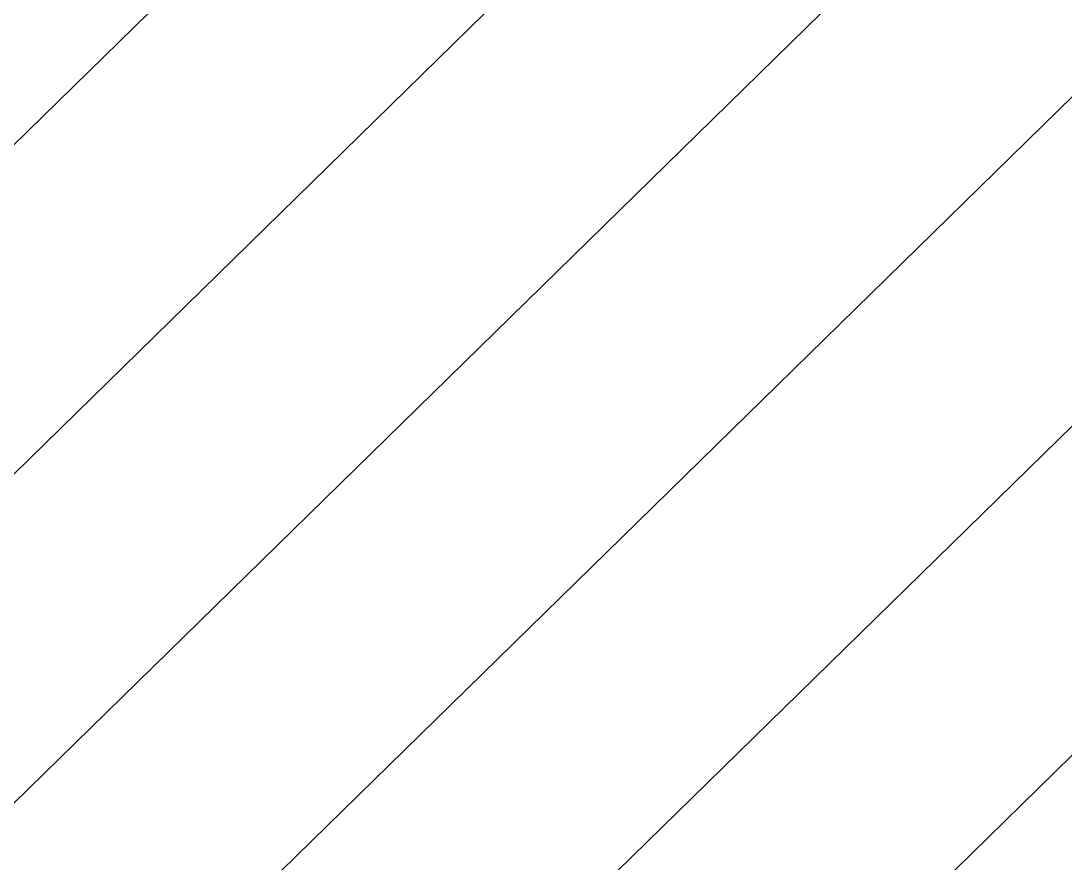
# Model space of a CAD drawing. Extents: x 7084 to 11035, y 13750 to 16729.
# Drawn here: x 8683.918 to 8685.454, y 15512.329 to 15513.569 of the extents above; entities that cross this region are included whole.
import ezdxf

# ---------------------------------------------------------------- set-up
doc = ezdxf.new("R2010")
doc.units = 0
doc.layers.add('Default', color=7, linetype='Continuous')

msp = doc.modelspace()

# ---------------------------------------------------------------- linework, layer by layer
at = {"layer": 'Default'}
for points in [[(8444.7409, 15220.8144), (8519.4405, 15259.8932), (8530.6446, 15259.2236), (8584.0417, 15369.8319), (8614.5084, 15374.5191), (8660.2774, 15439.3585), (8682.9321, 15428.4217), (8747.5549, 15411.5717), (8816.8736, 15454.8959), (8745.8644, 15540.937), (8705.8166, 15501.7192), (8683.1619, 15512.656), (8723.2097, 15551.8738), (8756.2386, 15619.2176), (8842.0554, 15680.2429), (8986.9904, 15714.5697), (9010.7585, 15752.799), (9082.0627, 15703.5256), (9265.1385, 15697.8044), (9368.1186, 15661.5707)], [(9856.7892, 15567.3822), (9567.9589, 15645.8063), (9473.4484, 15620.6949), (9368.2452, 15660.8634), (9264.9549, 15697.2063), (9081.3277, 15702.9447), (9011.0721, 15751.4934), (8987.6535, 15713.8263), (8842.2819, 15679.3962), (8756.2066, 15618.187), (8723.6635, 15551.8336), (8683.495, 15512.4976), (8705.8166, 15501.7217), (8745.9851, 15541.0577), (8817.2081, 15454.7573), (8747.6806, 15411.3027), (8682.8632, 15428.2035), (8660.5416, 15438.9794), (8614.6348, 15373.9447), (8584.6161, 15369.3264), (8531.0582, 15258.3849), (8520.0189, 15259.0447), (8446.4178, 15220.5406)], [(8448.0947, 15220.2668), (8520.5972, 15258.1962), (8531.4718, 15257.5463), (8585.1906, 15368.8209), (8614.7612, 15373.3702), (8660.8058, 15438.6003), (8682.7942, 15427.9852), (8747.8063, 15411.0336), (8817.5426, 15454.6188), (8746.1057, 15541.1783), (8705.8166, 15501.7242), (8683.8282, 15512.3393), (8724.1173, 15551.7934), (8756.1747, 15617.1565), (8842.5084, 15678.5494), (8988.3167, 15713.0829), (9011.3856, 15750.1879), (9080.5926, 15702.3638), (9264.7713, 15696.6081), (9368.3718, 15660.1561), (9473.8909, 15619.867), (9566.9908, 15644.6036)], [(8449.7715, 15219.993), (8521.1756, 15257.3477), (8531.8853, 15256.7077), (8585.765, 15368.3154), (8614.8875, 15372.7958), (8661.07, 15438.2212), (8682.7253, 15427.7669), (8747.932, 15410.7646), (8817.8772, 15454.4803), (8746.2263, 15541.2989), (8705.8166, 15501.7267), (8684.1613, 15512.181), (8724.5711, 15551.7532), (8756.1428, 15616.1259), (8842.735, 15677.7027), (8988.9798, 15712.3396), (9011.6992, 15748.8823), (9079.8576, 15701.7828), (9264.5878, 15696.0099), (9368.4984, 15659.4488)], [(9856.4871, 15563.0675), (9565.0546, 15642.1981), (9474.776, 15618.2111), (9368.625, 15658.7415), (9264.4042, 15695.4118), (9079.1226, 15701.2019), (9012.0128, 15747.5768), (8989.6429, 15711.5962), (8842.9615, 15676.8559), (8756.1108, 15615.0954), (8725.0248, 15551.713), (8684.4945, 15512.0226), (8705.8166, 15501.7292), (8746.3469, 15541.4195), (8818.2117, 15454.3417), (8748.0577, 15410.4956), (8682.6564, 15427.5486), (8661.3343, 15437.8421), (8615.0139, 15372.2214), (8586.3394, 15367.81), (8532.2989, 15255.869), (8521.7539, 15256.4993)], [(9856.3863, 15561.6292), (9564.0865, 15640.9954), (9475.2185, 15617.3832), (9368.7516, 15658.0342), (9264.2206, 15694.8136), (9078.3876, 15700.6209), (9012.3264, 15746.2712), (8990.306, 15710.8529), (8843.1881, 15676.0092), (8756.0789, 15614.0648), (8725.4786, 15551.6728), (8684.8277, 15511.8643), (8705.8166, 15501.7317), (8746.4676, 15541.5402), (8818.5462, 15454.2032), (8748.1834, 15410.2265), (8682.5874, 15427.3304), (8661.5985, 15437.4629), (8615.1403, 15371.647), (8586.9138, 15367.3045), (8532.7125, 15255.0304), (8522.3322, 15255.6508), (8453.1253, 15219.4454)]]:
    msp.add_lwpolyline(points, dxfattribs=at)

doc.saveas('drawing.dxf')
